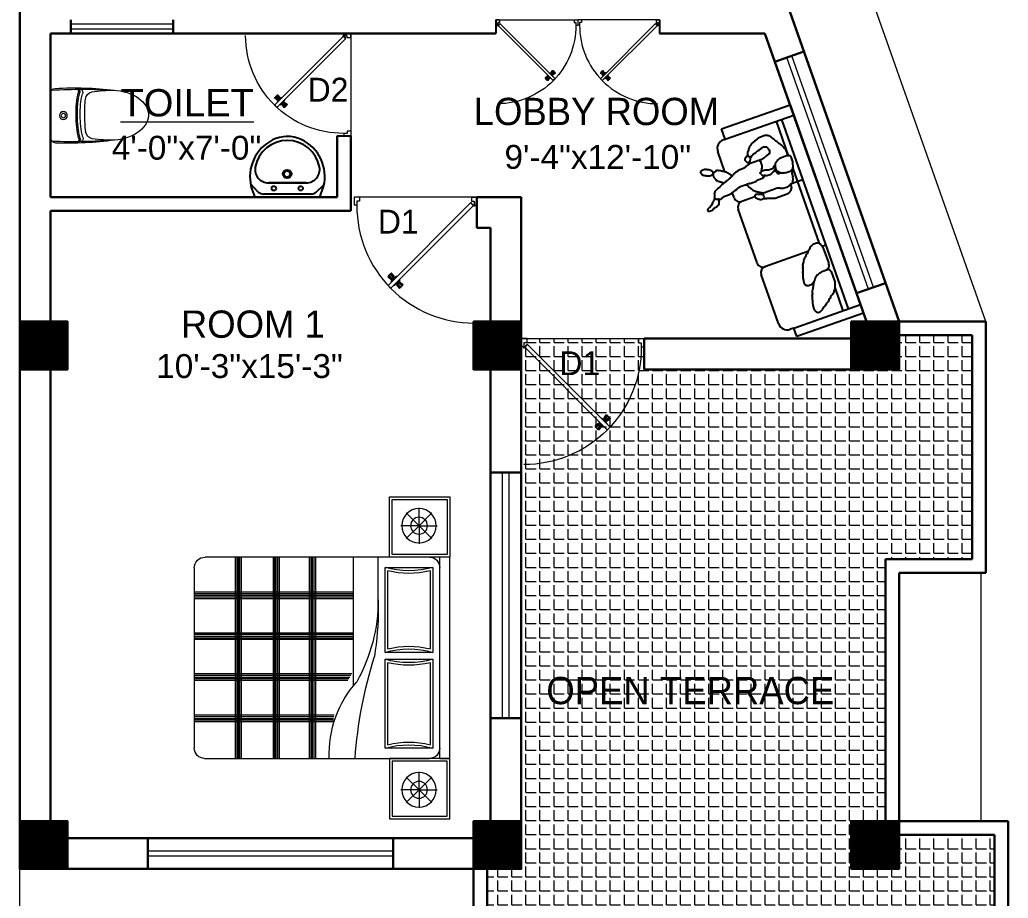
# Model space of a CAD drawing. Header units: inches. Extents: x -6683 to 26091, y -5972 to 4741.
# Drawn here: x 24502.7 to 24792.4, y -3368.2 to -3110.5 of the extents above; entities that cross this region are included whole.
import ezdxf

# ---------------------------------------------------------------- set-up
doc = ezdxf.new("R2010")
doc.units = ezdxf.units.IN
doc.header["$MEASUREMENT"] = 0
for name, color, linetype, lineweight in [('A-FURN', 9, 'Continuous', 5), ('hatch-.09', 8, 'Continuous', 9), ('Label', 7, 'Continuous', 13), ('PUERTAS', 7, 'Continuous', 9), ('Text', 7, 'Continuous', 13), ('WALL', 12, 'Continuous', 30), ('wall2', 1, 'Continuous', 15), ('windoow', 4, 'Continuous', 5)]:
    doc.layers.add(name, color=color, linetype=linetype, lineweight=lineweight)
doc.layers.add('furniture', color=253, linetype='Continuous')
doc.styles.add('dim', font='arial.ttf', dxfattribs={"height": 7})
doc.styles.get("Standard").update_dxf_attribs({"font": 'arial.ttf'})

# ---------------------------------------------------------------- blocks, each defined once
blk = doc.blocks.new('2ft6in')
at = {"layer": 'PUERTAS', "color": 2}
for p, q in [((0.84, 2.1), (21.02, 22.28)), ((21.71, 21.6), (1.47, 1.37)), ((18.33, 21.76), (18.31, 21.77)), ((21.71, 21.6), (21.02, 22.28)), ((21.18, 18.9), (21.2, 18.89)), ((0, 2), (0, 0)), ((0.6, 2), (0, 2)), ((1.33, 0), (0, 0)), ((0.6, 1.26), (0.6, 2.04)), ((0.67, 1.26), (0.6, 1.26)), ((0.67, 1.26), (0.67, 2.01)), ((0.67, 1), (0.67, 1.26)), ((1.33, 1), (0.67, 1)), ((1.31, 1.53), (0.79, 2.06)), ((1.36, 1.58), (0.81, 2.12)), ((1.36, 1.58), (1.31, 1.53)), ((1.47, 1.37), (1.31, 1.53)), ((1.33, 0), (1.33, 1)), ((28.67, 0), (28.67, 1)), ((28.67, 1), (29.33, 1)), ((28.67, 0), (30, 0)), ((29.33, 1), (29.33, 2)), ((29.33, 2), (30, 2)), ((30, 0), (30, 2))]:
    blk.add_line(p, q, dxfattribs=at)
at = {"layer": 'PUERTAS', "color": 8}
for p, q in [((18.81, 20.78), (18.04, 21.4)), ((18.86, 20.83), (18.08, 21.46)), ((18.95, 20.92), (18.2, 21.58)), ((18.44, 21.9), (18.31, 21.77)), ((19.07, 21.03), (18.34, 21.72)), ((18.44, 21.9), (18.56, 22.02)), ((18.58, 22.01), (18.56, 22.02)), ((19.3, 21.26), (18.61, 22)), ((19.42, 21.38), (18.75, 22.14)), ((19.51, 21.48), (18.88, 22.26)), ((18.91, 20.27), (19.19, 20.69)), ((19.55, 21.53), (18.93, 22.3)), ((19.13, 20.8), (19.03, 20.9)), ((19.15, 20.82), (19.05, 20.92)), ((19.09, 20.44), (19.25, 20.76)), ((19.19, 20.87), (19.1, 20.96)), ((19.25, 20.93), (19.16, 21.02)), ((19.28, 20.63), (19.32, 20.83)), ((19.4, 21.08), (19.31, 21.17)), ((19.47, 21.15), (19.38, 21.24)), ((19.43, 20.78), (19.4, 20.9)), ((19.51, 21.19), (19.42, 21.28)), ((19.55, 20.91), (19.43, 20.94)), ((19.53, 21.21), (19.44, 21.3)), ((19.7, 21.06), (19.51, 21.01)), ((19.89, 21.24), (19.58, 21.08)), ((20.07, 21.42), (19.64, 21.15)), ((20.67, 20.47), (20.51, 20.15)), ((20.85, 20.64), (20.57, 20.22)), ((19.69, 19.49), (20.12, 19.76)), ((19.87, 19.67), (20.18, 19.83)), ((20.06, 19.85), (20.25, 19.9)), ((20.21, 20), (20.33, 19.97)), ((20.21, 19.38), (20.83, 18.61)), ((20.23, 19.7), (20.32, 19.61)), ((20.25, 19.72), (20.34, 19.63)), ((20.25, 19.43), (20.88, 18.65)), ((20.29, 19.76), (20.38, 19.67)), ((20.33, 20.13), (20.36, 20.01)), ((20.34, 19.53), (21, 18.77)), ((20.36, 19.83), (20.45, 19.74)), ((20.48, 20.28), (20.44, 20.08)), ((20.46, 19.64), (21.14, 18.91)), ((20.5, 19.98), (20.6, 19.89)), ((20.57, 20.04), (20.66, 19.95)), ((20.61, 20.09), (20.7, 19.99)), ((20.63, 20.11), (20.72, 20.01)), ((20.69, 19.87), (21.42, 19.19)), ((20.81, 19.99), (21.56, 19.33)), ((20.9, 20.08), (21.68, 19.45)), ((20.95, 20.13), (21.72, 19.51)), ((21.32, 19.01), (21.2, 18.89)), ((21.32, 19.01), (21.44, 19.14)), ((21.43, 19.15), (21.44, 19.14)), ((0, 0), (30, 0))]:
    blk.add_line(p, q, dxfattribs=at)
at = {"layer": 'PUERTAS', "color": 1}
for p, q in [((18.06, 21.44), (18.48, 21.86)), ((18.74, 20.79), (18.06, 21.34)), ((18.08, 21.51), (18.45, 21.88)), ((18.11, 21.49), (18.08, 21.51)), ((18.82, 22.25), (18.45, 21.88)), ((18.9, 22.28), (18.48, 21.86)), ((18.84, 22.23), (18.82, 22.25)), ((18.83, 20.8), (19.18, 21.15)), ((18.84, 20.21), (19.1, 20.6)), ((18.92, 20.89), (18.93, 20.88)), ((19.54, 21.59), (18.99, 22.27)), ((19.02, 20.88), (19.24, 21.1)), ((19.12, 20.8), (19.03, 20.89)), ((19.1, 20.7), (19.11, 20.69)), ((19.1, 20.6), (19.1, 20.6)), ((19.11, 20.79), (19.33, 21.01)), ((19.54, 21.5), (19.18, 21.15)), ((19.45, 21.31), (19.24, 21.1)), ((19.55, 21.22), (19.33, 21.01)), ((19.45, 21.41), (19.45, 21.41)), ((19.54, 21.22), (19.45, 21.31)), ((19.64, 21.23), (19.64, 21.23)), ((19.74, 21.24), (19.73, 21.23)), ((20.12, 21.49), (19.74, 21.24)), ((20.22, 21.48), (20.22, 21.49)), ((20.66, 20.31), (20.65, 20.31)), ((20.91, 20.7), (20.66, 20.31)), ((20.91, 20.8), (20.91, 20.79)), ((18.85, 20.11), (18.84, 20.12)), ((19.53, 19.43), (19.54, 19.42)), ((19.64, 19.42), (20.02, 19.67)), ((20.02, 19.67), (20.03, 19.68)), ((20.12, 19.68), (20.12, 19.68)), ((20.21, 19.69), (20.43, 19.9)), ((20.22, 19.41), (20.57, 19.76)), ((20.22, 19.69), (20.31, 19.6)), ((20.22, 19.32), (20.76, 18.64)), ((20.31, 19.6), (20.52, 19.81)), ((20.31, 19.5), (20.31, 19.5)), ((20.65, 20.12), (20.43, 19.9)), ((20.74, 20.03), (20.52, 19.81)), ((20.93, 20.11), (20.57, 19.76)), ((20.64, 20.11), (20.73, 20.02)), ((20.65, 20.21), (20.65, 20.22)), ((20.84, 20.02), (20.83, 20.03)), ((20.86, 18.63), (21.28, 19.05)), ((20.91, 18.68), (20.94, 18.66)), ((20.94, 18.66), (21.31, 19.03)), ((21.02, 20.12), (21.7, 19.57)), ((21.7, 19.47), (21.28, 19.05)), ((21.67, 19.4), (21.31, 19.03)), ((21.65, 19.42), (21.67, 19.4))]:
    blk.add_line(p, q, dxfattribs=at)
at = {"layer": 'PUERTAS', "color": 2}
for radius in [0.129, 0.0627]:
    blk.add_circle((0.68, 2.14), radius, dxfattribs=at)
at = {"layer": 'PUERTAS', "color": 8}
blk.add_arc((0.68, 2.14), 28.65, 359.7285, 90.0333, dxfattribs=at)
at = {"layer": 'PUERTAS', "color": 1}
for centre, start, end in [((18.78, 20.84), 231.0764, 315), ((18.94, 22.23), 38.9236, 135), ((18.97, 20.93), 225, 315), ((19.16, 20.74), 135, 219.7428), ((19.06, 20.65), 315, 39.7428), ((19.4, 21.36), 315, 45), ((19.49, 21.55), 315, 38.9236), ((19.6, 21.18), 50.2572, 135), ((19.68, 21.28), 230.2572, 315), ((20.17, 21.44), 45, 135), ((20.7, 20.26), 135, 219.7428), ((20.87, 20.75), 315, 45), ((18.89, 20.16), 135, 225), ((19.59, 19.47), 225, 315), ((20.07, 19.63), 50.2572, 135), ((20.16, 19.73), 230.2572, 315), ((20.27, 19.36), 135, 218.9236), ((20.35, 19.55), 135, 225), ((20.6, 20.17), 315, 39.7428), ((20.78, 19.98), 45, 135), ((20.82, 18.68), 218.9236, 315), ((20.98, 20.07), 51.0764, 135), ((21.65, 19.52), 315, 51.0764)]:
    blk.add_arc(centre, 0.0667, start, end, dxfattribs=at)
blk = doc.blocks.new('*U40')
at = {"color": 3, "xscale": -1}
blk.add_blockref('2ft6in', (42, 0), dxfattribs=at)
blk = doc.blocks.new('3ft')
at = {"layer": 'PUERTAS', "color": 2}
for p, q in [((1.01, 2.52), (25.23, 26.74)), ((21.99, 26.11), (21.98, 26.13)), ((26.05, 25.92), (25.23, 26.74)), ((26.05, 25.92), (1.77, 1.64)), ((25.42, 22.68), (25.43, 22.67)), ((0, 2.4), (0, 0)), ((0.72, 2.4), (0, 2.4)), ((1.6, 0), (0, 0)), ((0.72, 1.52), (0.72, 2.44)), ((0.8, 1.52), (0.72, 1.52)), ((0.8, 1.52), (0.8, 2.41)), ((0.8, 1.2), (0.8, 1.52)), ((1.6, 1.2), (0.8, 1.2)), ((1.57, 1.84), (0.94, 2.47)), ((1.63, 1.89), (0.97, 2.55)), ((1.63, 1.89), (1.57, 1.84)), ((1.77, 1.64), (1.57, 1.84)), ((1.6, 0), (1.6, 1.2)), ((34.4, 0), (34.4, 1.2)), ((34.4, 1.2), (35.2, 1.2)), ((34.4, 0), (36, 0)), ((35.2, 1.2), (35.2, 2.4)), ((35.2, 2.4), (36, 2.4)), ((36, 0), (36, 2.4))]:
    blk.add_line(p, q, dxfattribs=at)
at = {"layer": 'PUERTAS', "color": 1}
for p, q in [((21.67, 25.73), (22.17, 26.23)), ((21.7, 25.82), (22.14, 26.26)), ((22.58, 26.7), (22.14, 26.26)), ((22.67, 26.73), (22.17, 26.23)), ((22.61, 26.67), (22.58, 26.7)), ((23.45, 25.91), (22.79, 26.73)), ((22.49, 24.95), (21.67, 25.61)), ((21.73, 25.79), (21.7, 25.82)), ((22.6, 24.96), (23.02, 25.38)), ((22.61, 24.25), (22.92, 24.72)), ((22.62, 24.13), (22.61, 24.14)), ((22.7, 25.07), (22.71, 25.06)), ((22.82, 25.06), (23.08, 25.32)), ((22.94, 24.95), (22.83, 25.07)), ((22.92, 24.72), (22.92, 24.72)), ((22.93, 24.94), (23.19, 25.21)), ((22.93, 24.84), (22.93, 24.83)), ((23.44, 25.81), (23.02, 25.38)), ((23.34, 25.58), (23.08, 25.32)), ((23.46, 25.47), (23.19, 25.21)), ((23.33, 25.7), (23.34, 25.69)), ((23.45, 25.46), (23.33, 25.57)), ((23.44, 23.31), (23.45, 23.3)), ((23.56, 23.3), (24.03, 23.61)), ((23.57, 25.47), (23.57, 25.47)), ((24.15, 25.79), (23.68, 25.48)), ((23.68, 25.48), (23.68, 25.48)), ((24.03, 23.61), (24.03, 23.62)), ((24.14, 23.62), (24.14, 23.62)), ((24.25, 23.62), (24.51, 23.89)), ((24.27, 25.78), (24.26, 25.79)), ((24.26, 23.29), (24.69, 23.71)), ((24.26, 23.63), (24.37, 23.52)), ((24.26, 23.18), (24.92, 22.37)), ((24.37, 23.52), (24.63, 23.77)), ((24.37, 23.4), (24.37, 23.4)), ((24.78, 24.15), (24.51, 23.89)), ((24.89, 24.03), (24.63, 23.77)), ((25.11, 24.14), (24.69, 23.71)), ((24.77, 24.14), (24.88, 24.03)), ((24.79, 24.38), (24.78, 24.37)), ((24.78, 24.26), (24.78, 24.26)), ((25.1, 24.84), (24.79, 24.38)), ((25, 24.03), (25, 24.03)), ((25.09, 24.96), (25.1, 24.95)), ((25.22, 24.14), (26.03, 23.48)), ((26.04, 23.37), (25.54, 22.86)), ((26.01, 23.27), (25.57, 22.83)), ((25.98, 23.3), (26.01, 23.27)), ((25.04, 22.36), (25.54, 22.86)), ((25.1, 22.42), (25.13, 22.39)), ((25.13, 22.39), (25.57, 22.83))]:
    blk.add_line(p, q, dxfattribs=at)
at = {"layer": 'PUERTAS', "color": 8}
for p, q in [((22.13, 26.28), (21.98, 26.13)), ((22.13, 26.28), (22.27, 26.42)), ((22.29, 26.41), (22.27, 26.42)), ((23.16, 25.52), (22.34, 26.39)), ((23.3, 25.66), (22.5, 26.56)), ((23.41, 25.77), (22.65, 26.71)), ((23.46, 25.83), (22.72, 26.75)), ((22.57, 24.94), (21.65, 25.68)), ((22.63, 24.99), (21.69, 25.75)), ((22.74, 25.1), (21.84, 25.9)), ((22.88, 25.24), (22.01, 26.06)), ((22.69, 24.32), (23.02, 24.83)), ((22.95, 24.96), (22.84, 25.07)), ((22.98, 24.99), (22.86, 25.1)), ((23.03, 25.04), (22.91, 25.15)), ((22.91, 24.53), (23.1, 24.91)), ((23.11, 25.12), (22.99, 25.23)), ((23.13, 24.76), (23.18, 24.99)), ((23.28, 25.3), (23.17, 25.41)), ((23.36, 25.37), (23.25, 25.49)), ((23.31, 24.94), (23.28, 25.08)), ((23.41, 25.43), (23.3, 25.54)), ((23.46, 25.09), (23.32, 25.13)), ((23.44, 25.45), (23.33, 25.56)), ((23.64, 25.27), (23.41, 25.22)), ((23.87, 25.49), (23.49, 25.3)), ((24.08, 25.71), (23.57, 25.38)), ((23.63, 23.38), (24.14, 23.72)), ((23.84, 23.6), (24.22, 23.79)), ((24.07, 23.82), (24.3, 23.88)), ((24.25, 24), (24.39, 23.97)), ((24.25, 23.26), (24.99, 22.34)), ((24.27, 23.64), (24.38, 23.53)), ((24.3, 23.67), (24.41, 23.56)), ((24.3, 23.32), (25.06, 22.38)), ((24.35, 23.72), (24.46, 23.61)), ((24.4, 24.15), (24.43, 24.01)), ((24.41, 23.43), (25.2, 22.53)), ((24.43, 23.8), (24.54, 23.69)), ((24.58, 24.33), (24.52, 24.1)), ((24.55, 23.57), (25.37, 22.7)), ((24.6, 23.97), (24.72, 23.86)), ((24.8, 24.56), (24.61, 24.18)), ((25.02, 24.77), (24.68, 24.26)), ((24.68, 24.05), (24.79, 23.94)), ((24.73, 24.1), (24.85, 23.99)), ((24.76, 24.13), (24.87, 24.02)), ((24.83, 23.85), (25.7, 23.03)), ((24.97, 23.99), (25.87, 23.2)), ((25.08, 24.1), (26.02, 23.34)), ((25.14, 24.15), (26.06, 23.41)), ((25.58, 22.82), (25.43, 22.67)), ((25.58, 22.82), (25.73, 22.97)), ((25.72, 22.98), (25.73, 22.97)), ((0, 0), (36, 0))]:
    blk.add_line(p, q, dxfattribs=at)
at = {"layer": 'PUERTAS', "color": 2}
for radius in [0.155, 0.0752]:
    blk.add_circle((0.82, 2.56), radius, dxfattribs=at)
at = {"layer": 'PUERTAS', "color": 8}
blk.add_arc((0.82, 2.56), 34.38, 359.7285, 90.0333, dxfattribs=at)
at = {"layer": 'PUERTAS', "color": 1}
for centre, start, end in [((22.73, 26.68), 38.9236, 135), ((22.54, 25.01), 231.0764, 315), ((22.67, 24.2), 135, 225), ((22.77, 25.12), 225, 315), ((22.99, 24.89), 135, 219.7428), ((22.87, 24.78), 315, 39.7428), ((23.28, 25.63), 315, 45), ((23.39, 25.86), 315, 38.9236), ((23.51, 23.36), 225, 315), ((23.51, 25.41), 50.2572, 135), ((23.62, 25.53), 230.2572, 315), ((24.09, 23.56), 50.2572, 135), ((24.2, 23.68), 230.2572, 315), ((24.2, 25.73), 45, 135), ((24.32, 23.23), 135, 218.9236), ((24.42, 23.46), 135, 225), ((24.84, 24.31), 135, 219.7428), ((24.72, 24.21), 315, 39.7428), ((24.94, 23.98), 45, 135), ((25.04, 24.89), 315, 45), ((25.17, 24.08), 51.0764, 135), ((25.98, 23.42), 315, 51.0764), ((24.98, 22.42), 218.9236, 315)]:
    blk.add_arc(centre, 0.08, start, end, dxfattribs=at)
blk = doc.blocks.new('*U224')
at = {"color": 3, "xscale": -1}
blk.add_blockref('3ft', (42, 0), dxfattribs=at)
blk = doc.blocks.new('A$C3AED30AC')
at = {"layer": 'A-FURN', "color": 147, "linetype": 'ByBlock'}
for p, q in [((0, 1532.2), (0, 1982.2)), ((0, 1982.2), (450, 1982.2)), ((450, 1982.2), (1949.6, 1982.2)), ((450, 1982.2), (450, 1532.2)), ((450, 1906), (450, 1982.2)), ((1949.6, 1982.2), (1949.6, 1532.2)), ((2399.6, 1982.2), (1949.6, 1982.2)), ((2399.6, 1532.2), (2399.6, 1982.2)), ((450, 1906), (1949.6, 1906)), ((450, 155.2), (450, 1829.8)), ((1949.6, 1829.8), (1949.6, 159)), ((450, 1532.2), (0, 1532.2)), ((1949.6, 1532.2), (2399.6, 1532.2)), ((1869.6, 79), (526.2, 79))]:
    blk.add_line(p, q, dxfattribs=at)
at = {"layer": 'A-FURN', "color": 8}
for p, q in [((20, 1552.2), (20, 1962.2)), ((20, 1962.2), (430, 1962.2)), ((430, 1962.2), (430, 1552.2)), ((1969.6, 1962.2), (1969.6, 1552.2)), ((2379.6, 1962.2), (1969.6, 1962.2)), ((2379.6, 1552.2), (2379.6, 1962.2)), ((430, 1552.2), (20, 1552.2)), ((1969.6, 1552.2), (2379.6, 1552.2))]:
    blk.add_line(p, q, dxfattribs=at)
at = {"layer": 'A-FURN', "color": 5, "linetype": 'ByBlock'}
for p, q in [((216, 1752.2), (121, 1847.2)), ((216, 1752.2), (216, 1886.6)), ((216, 1752.2), (311.1, 1847.2)), ((526.2, 1855.2), (526.2, 1499.6)), ((1189.3, 1855.2), (526.2, 1855.2)), ((1189.3, 1499.6), (1189.3, 1855.2)), ((1873.4, 1855.2), (1240.1, 1855.2)), ((1240.1, 1855.2), (1240.1, 1499.6)), ((1873.4, 1499.6), (1873.4, 1855.2)), ((2183.6, 1752.2), (2088.5, 1847.2)), ((2183.6, 1752.2), (2183.6, 1886.6)), ((2183.6, 1752.2), (2278.6, 1847.2)), ((216, 1752.2), (81.7, 1752.2)), ((216, 1752.2), (121, 1657.2)), ((216, 1752.2), (216, 1752.2)), ((216, 1752.2), (216, 1752.2)), ((216, 1752.2), (216, 1752.2)), ((216, 1752.2), (350.4, 1752.2)), ((216, 1752.2), (216, 1617.8)), ((216, 1752.2), (311.1, 1657.2)), ((2183.6, 1752.2), (2049.2, 1752.2)), ((2183.6, 1752.2), (2088.5, 1657.2)), ((2183.6, 1752.2), (2317.9, 1752.2)), ((2183.6, 1752.2), (2183.6, 1752.2)), ((2183.6, 1752.2), (2183.6, 1752.2)), ((2183.6, 1752.2), (2183.6, 1752.2)), ((2183.6, 1752.2), (2278.6, 1657.2)), ((2183.6, 1752.2), (2183.6, 1617.8)), ((526.2, 1499.6), (1189.3, 1499.6)), ((1240.1, 1499.6), (1873.4, 1499.6)), ((1573.7, 1448.8), (1949.6, 1448.8)), ((996, 1263.6), (1949.6, 1263.6))]:
    blk.add_line(p, q, dxfattribs=at)
at = {"layer": 'A-FURN', "color": 9}
for p, q in [((1163.2, 1835.2), (552.3, 1835.2)), ((1847.3, 1835.2), (1266.2, 1835.2)), ((552.3, 1519.6), (1163.2, 1519.6)), ((1266.2, 1519.6), (1847.3, 1519.6))]:
    blk.add_line(p, q, dxfattribs=at)
at = {"layer": 'A-FURN', "color": 8, "linetype": 'Continuous'}
for p, q in [((1079, 1252.8), (1079, 79)), ((1335, 1263.6), (1335, 79)), ((1347, 1263.6), (1347, 79)), ((1359, 1263.6), (1359, 79)), ((1372.1, 1263.6), (1372.1, 79)), ((1384.1, 1263.6), (1384.1, 79)), ((1639.9, 1263.6), (1639.9, 79)), ((1651.9, 1263.6), (1651.9, 79)), ((1663.9, 1263.6), (1663.9, 79)), ((1676.9, 1263.6), (1676.9, 79)), ((1688.9, 1263.6), (1688.9, 79)), ((1029.9, 1223.1), (1029.9, 79)), ((1041.9, 1230), (1041.9, 79)), ((1053.9, 1237.2), (1053.9, 79)), ((1067, 1245.2), (1067, 79)), ((722, 1114.6), (722, 79)), ((734, 1114.6), (734, 79)), ((746, 1114.6), (746, 79)), ((759.1, 1117.1), (759.1, 79)), ((771.1, 1120.2), (771.1, 79)), ((450, 983.2), (1949.6, 983.2)), ((450, 971.2), (1949.6, 971.2)), ((450, 959.2), (1949.6, 959.2)), ((450, 949.8), (1949.6, 949.8)), ((450, 937.8), (1949.6, 937.8)), ((450, 713), (1949.6, 713)), ((450, 701), (1949.6, 701)), ((450, 689), (1949.6, 689)), ((450, 679.6), (1949.6, 679.6)), ((450, 667.6), (1949.6, 667.6)), ((450, 431.1), (1949.6, 431.1)), ((450, 419.1), (1949.6, 419.1)), ((450, 407.1), (1949.6, 407.1)), ((450, 397.7), (1949.6, 397.7)), ((450, 385.7), (1949.6, 385.7))]:
    blk.add_line(p, q, dxfattribs=at)
at = {"layer": 'A-FURN', "color": 5, "linetype": 'ByBlock'}
for centre, radius in [((216, 1752.2), 128.5), ((2183.6, 1752.2), 128.5), ((216, 1752.2), 62.8), ((2183.6, 1752.2), 62.8)]:
    blk.add_circle(centre, radius, dxfattribs=at)
at = {"layer": 'A-FURN', "color": 147, "linetype": 'ByBlock'}
for centre, radius, start, end in [((526.2, 1829.8), 76.2, 90, 180), ((1873.4, 1829.8), 76.2, 0, 90), ((526.2, 155.2), 76.2, 180, 270), ((1869.6, 159), 80, 270, 0)]:
    blk.add_arc(centre, radius, start, end, dxfattribs=at)
at = {"layer": 'A-FURN', "color": 5, "linetype": 'ByBlock'}
for centre, radius, start, end in [((-83.4, 1677.4), 635, 343.7398, 16.2602), ((1798.9, 1677.4), 635, 163.73979, 196.26021), ((630.5, 1677.4), 635, 343.7398, 16.2602), ((2483, 1677.4), 635, 163.73979, 196.26021), ((193.9, 4688.5), 3422.4, 274.28895, 287.24996), ((1638.5, 177.4), 1271.4, 90.35642, 119.03891), ((1572.9, -870.3), 2319.1, 89.98014, 99.03119), ((485.1, 1886.5), 802.9, 267.49694, 311.91323)]:
    blk.add_arc(centre, radius, start, end, dxfattribs=at)
at = {"layer": 'A-FURN', "color": 9}
for centre, start, end in [((-83.4, 1677.4), 346.05939, 13.94061), ((1798.9, 1677.4), 166.05939, 193.94061), ((630.5, 1677.4), 346.05939, 13.94061), ((2483, 1677.4), 166.05939, 193.94061)]:
    blk.add_arc(centre, 655, start, end, dxfattribs=at)
blk = doc.blocks.new('A$C2BC6131C')
at = {"layer": 'A-FURN', "color": 8}
for p in [(0, 163.5), (0, -163.5)]:
    blk.add_line(p, (0, 0), dxfattribs=at)
for radius in [29.6, 16.1]:
    blk.add_circle((95.9, 0), radius, dxfattribs=at)
for centre, radius, start, end in [((40, 163.5), 40, 92.59988, 180), ((197, -4116.4), 4311.6, 86.30057, 92.47118), ((155.1, -2371.3), 2577.4, 82.86641, 92.59988), ((793.4, 23.7), 602, 165.61847, 182.25332), ((201.9, 176.4), 18.8, 342.35932, 95.93155), ((192.7, 178.4), 18.2, 343.38126, 66.47238), ((793.4, 23.7), 592, 165.61847, 182.25332), ((773.9, 23.7), 552, 165.61847, 182.45753), ((217.8, 172), 24.1, 332.20328, 71.94045), ((320.7, 115.7), 60, 100.47011, 174.60795), ((468.5, -913.5), 1099.7, 89.65189, 98.29697), ((1633.1, -8.2), 1378.2, 174.60795, 179.65911), ((1633.1, 8.2), 1378.2, 180.34089, 185.39205), ((793.4, -23.7), 602, 177.74668, 194.38153), ((793.4, -23.7), 592, 177.74668, 194.38153), ((773.9, -23.7), 552, 177.54247, 194.38153), ((320.7, -115.7), 60, 185.39205, 259.52989), ((40, -163.5), 40, 180, 267.40012), ((197, 4116.4), 4311.6, 267.52882, 273.69943), ((155.1, 2371.3), 2577.4, 267.40012, 277.13359), ((201.9, -176.4), 18.8, 264.06845, 17.64068), ((192.7, -178.4), 18.2, 293.52762, 16.61874), ((217.8, -172), 24.1, 288.05955, 27.79672), ((468.5, 913.5), 1099.7, 261.70303, 270.34811)]:
    blk.add_arc(centre, radius, start, end, dxfattribs=at)
blk.add_ellipse((440.7, 0), major_axis=(-289.3, 0), ratio=0.648116, start_param=1.570796, end_param=4.592942, dxfattribs=at)
blk = doc.blocks.new('A$C2C8E2855')
at = {"color": 3}
for p, q in [((49.5, -117.7), (20, -196.2)), ((530.2, -117.7), (49.5, -117.7)), ((52.4, -117.7), (529.2, -117.7)), ((110.9, -140.2), (470.9, -140.2)), ((530.2, -117.7), (559.7, -196.2)), ((76.7, -153.7), (18.7, -208.2)), ((506.5, -155.1), (563.4, -212.8)), ((149.1, -222.9), (431, -222.9)), ((431, -222.9), (149.1, -222.9))]:
    blk.add_line(p, q, dxfattribs=at)
for centre, radius in [((190.8, -182.7), 16.3), ((390.8, -182.7), 16.3), ((292.2, -290.1), 31.6), ((292.2, -290.1), 23)]:
    blk.add_circle(centre, radius, dxfattribs=at)
for centre, radius, start, end in [((110.9, -190.2), 50, 90, 133.18096), ((470.9, -190.2), 50, 44.56072, 90), ((318.3, -269.6), 307.1, 166.17513, 244.72963), ((261.4, -269.6), 307.1, 297.06391, 13.82487), ((149.1, -322.9), 100, 90, 190.56023), ((431, -322.9), 100, 349.43977, 90), ((290.1, -296.6), 243.4, 190.56023, 349.43977), ((289.7, -319.1), 250.2, 245.80711, 296.46282), ((318.3, -269.6), 307.1, 266.58899, 266.59358)]:
    blk.add_arc(centre, radius, start, end, dxfattribs=at)
at = {"color": 3, "width": 0.8, "flags": 9}
for tag in ['XSIZE', 'YSIZE']:
    blk.add_attdef(tag, (289.9, -117.7), '', height=0.5, dxfattribs=at)
blk = doc.blocks.new('*U26')
at = {"layer": 'furniture'}
for p, q in [((33.88, 8.71), (105.88, 8.71)), ((33.88, -14.98), (33.88, 8.71)), ((37.47, -14.98), (37.47, 8.71)), ((102.92, -14.33), (102.92, 8.71)), ((105.88, 8.71), (105.88, -14.33)), ((37.47, 4.47), (102.92, 4.47)), ((58.38, 4.47), (58.38, 0.21)), ((80.97, 4.47), (80.97, 3.23)), ((37.47, 2.64), (49.4, 2.64)), ((53.77, 2.64), (79.7, 2.64)), ((88.32, 2.64), (88.61, 2.64)), ((94.94, 2.64), (102.92, 2.64)), ((80.97, -1.69), (80.97, -16.56)), ((58.38, -12.07), (58.38, -16.56)), ((37.47, -14.98), (33.88, -14.98)), ((37.47, -15.56), (37.47, -14.98)), ((105.88, -14.33), (102.92, -14.33)), ((102.92, -14.33), (102.92, -15.56)), ((47.52, -18.56), (40.47, -18.56)), ((56.38, -18.56), (54.61, -18.56)), ((78.97, -18.56), (60.38, -18.56)), ((99.92, -18.56), (82.97, -18.56))]:
    blk.add_line(p, q, dxfattribs=at)
for points in [[(49.41, 2.68), (49.35, 2.5), (49.3, 2.28), (49.24, 2.05), (49.24, 0), (49.35, -0.23), (49.41, -0.46), (49.52, -0.8), (49.58, -1.03), (49.69, -1.25), (49.75, -1.48), (49.87, -1.54), (49.98, -1.77), (50.09, -1.82), (50.09, -1.94), (50.21, -2.05), (50.32, -2.17), (50.43, -2.22), (50.55, -2.28), (50.66, -2.34), (50.78, -2.39), (50.89, -2.39), (51, -2.45), (51.12, -2.51), (51.23, -2.51), (51.34, -2.56), (51.46, -2.56), (51.63, -2.62), (51.74, -2.68), (52.31, -2.68), (52.43, -2.62), (52.65, -2.51), (52.77, -2.39), (52.99, -2.22), (53.11, -2.22), (53.22, -2.17), (53.34, -2.05), (53.45, -1.99), (53.56, -1.88), (53.62, -1.77), (53.73, -1.54), (53.91, -1.25), (53.96, -1.08), (54.08, -0.86), (54.13, -0.63), (54.13, -0.4), (54.3, -0.17), (54.3, 1.59), (54.25, 1.82), (54.25, 2.05), (54.13, 2.11), (54.08, 2.22), (53.96, 2.45), (53.91, 2.56), (53.79, 2.62), (53.68, 2.73), (53.45, 2.9), (53.22, 3.02), (52.99, 3.07), (52.6, 3.07), (52.37, 3.13), (52.2, 3.19), (51.97, 3.3), (51.8, 3.36), (50.04, 3.36), (49.81, 3.24), (49.69, 3.19), (49.58, 3.19), (49.47, 3.13), (49.41, 2.68)], [(88.54, 2.26), (88.41, 2.4), (88.34, 2.6), (88.28, 2.73), (88.08, 3), (87.94, 3.13), (87.81, 3.13), (87.61, 3.27), (87.41, 3.33), (87.14, 3.33), (86.87, 3.4), (86.61, 3.47), (81.66, 3.47), (81.4, 3.4), (81.13, 3.27), (80.86, 3.2), (80.6, 3.13), (80.39, 3.07), (80.13, 3), (79.86, 2.73), (79.73, 2.67), (79.59, 2.53), (79.46, 2.33), (79.39, 2.06), (79.33, 1.8), (79.33, 0.59), (79.39, 0.39), (79.46, 0.13), (79.66, -0.21), (79.79, -0.41), (79.99, -0.68), (80.26, -0.88), (80.53, -1.01), (80.66, -1.28), (80.86, -1.55), (81.06, -1.81), (81.33, -1.95), (81.53, -2.21), (81.66, -2.55), (81.86, -2.75), (82.2, -2.88), (82.33, -3.22), (82.53, -3.42), (82.8, -3.69), (83.07, -3.89), (83.4, -4.09), (83.67, -4.22), (83.93, -4.35), (84.14, -4.62), (84.34, -4.62), (84.6, -4.82), (84.87, -4.89), (85.14, -4.96), (85.4, -5.09), (85.67, -5.16), (85.94, -5.22), (86.21, -5.29), (86.47, -5.42), (86.74, -5.56), (87.01, -5.62), (87.27, -5.69), (87.54, -5.82), (87.81, -5.89), (88.08, -5.96), (88.34, -6.03), (88.54, -6.09), (88.81, -6.09), (89.08, -6.16), (89.34, -6.23), (89.55, -6.23), (89.81, -6.29), (90.35, -6.29), (90.61, -6.23), (90.81, -6.09), (91.01, -6.03), (91.15, -5.89), (91.28, -5.76), (91.35, -5.42), (91.48, -5.22), (91.48, -4.29), (91.42, -4.15), (91.42, -3.95), (91.35, -3.69), (91.21, -3.62), (91.15, -3.49), (91.08, -3.35), (90.95, -3.15), (90.88, -3.02), (90.75, -2.75)], [(92.68, 3.2), (92.88, 3.27), (93.15, 3.27), (93.42, 3.2), (93.69, 3.13), (93.95, 3), (94.22, 2.87), (94.49, 2.8), (94.75, 2.73), (95.02, 2.6), (95.22, 2.53), (95.49, 2.4), (95.69, 2.13), (95.96, 1.93), (96.22, 1.86), (96.42, 1.66), (96.56, 1.4), (96.83, 1.19), (97.09, 0.66), (97.29, 0.39), (97.56, 0.19), (97.83, -0.34), (98.09, -0.54), (98.36, -0.74), (98.63, -0.94), (98.9, -1.48), (99.1, -1.75), (99.3, -2.01), (99.5, -2.28), (99.7, -2.62), (99.83, -2.82), (100.03, -3.15), (100.23, -3.42), (100.36, -3.62), (100.5, -3.82), (100.57, -4.09), (100.7, -4.22), (100.77, -4.42), (100.9, -4.62), (100.9, -5.16), (100.63, -5.49), (100.5, -5.62), (100.23, -5.76), (100.03, -5.82), (99.76, -5.89), (99.56, -5.96), (98.09, -5.96), (97.83, -5.89), (97.56, -5.82), (97.36, -5.76), (97.03, -5.62), (96.83, -5.56), (96.56, -5.49), (96.29, -5.49), (96.02, -5.42), (95.76, -5.29), (95.49, -5.22), (95.22, -5.16), (95.02, -5.16), (94.75, -5.02), (94.49, -4.82), (94.29, -4.82), (93.95, -4.69), (93.75, -4.62), (93.49, -4.55), (93.15, -4.29), (92.88, -4.15), (92.62, -3.95), (92.35, -3.75), (92.02, -3.62), (91.82, -3.55), (91.48, -3.35), (91.21, -3.28), (91.01, -3.08), (90.75, -2.95), (90.48, -2.68), (90.15, -2.48), (89.88, -2.35), (89.68, -2.08), (89.48, -1.88), (89.34, -1.61), (89.14, -1.35), (89.08, -1.08), (89.01, -0.88), (88.94, -0.61), (88.81, -0.34), (88.74, -0.08), (88.68, 0.13), (88.61, 0.39), (88.61, 2.67), (88.68, 2.8), (88.94, 2.87), (89.21, 3.07), (89.41, 3.2), (89.61, 3.33), (92.82, 3.33), (93.02, 3.27)], [(49.35, 2.64), (49.2, 2.64), (49, 2.59), (47.46, 2.59), (47.26, 2.49), (47.11, 2.49), (46.96, 2.39), (46.77, 2.34), (46.57, 2.24), (46.42, 2.19), (46.22, 2.14), (46.07, 2.04), (45.92, 1.95), (45.72, 1.85), (45.52, 1.75), (45.37, 1.7), (45.18, 1.5), (44.98, 1.4), (44.78, 1.25), (44.58, 1.1), (44.33, 0.95), (44.13, 0.85), (43.94, 0.7), (43.79, 0.6), (43.54, 0.45), (43.39, 0.36), (43.14, 0.21), (42.94, 0.11), (42.74, -0.04), (42.59, -0.19), (42.4, -0.29), (42.2, -0.39), (42, -0.54), (41.8, -0.64), (41.65, -0.79), (41.4, -0.94), (41.2, -1.14), (41.1, -1.33), (40.96, -1.58), (40.86, -1.78), (40.81, -1.98), (40.71, -2.18), (40.66, -2.38), (40.66, -4.42), (40.76, -4.61), (40.81, -4.81), (40.86, -5.01), (40.96, -5.21), (41.01, -5.36), (41.1, -5.56), (41.15, -5.76), (41.25, -5.96), (41.3, -6.16), (41.4, -6.35), (41.5, -6.55), (41.55, -6.75), (41.6, -6.9), (41.65, -7.1), (41.85, -7.5), (42, -7.7), (42.1, -7.85), (42.2, -8.04), (42.35, -8.24), (42.59, -8.44), (42.79, -8.54), (42.89, -8.74), (43.04, -8.84), (43.24, -8.94), (43.54, -9.04), (43.54, -9.19), (43.69, -9.34), (43.84, -9.49), (44.03, -9.54), (44.23, -9.63), (44.38, -9.68), (44.58, -9.73), (44.83, -9.78), (45.13, -9.78), (45.33, -9.54), (45.42, -9.39), (45.47, -9.19), (45.52, -8.99), (45.57, -8.84), (45.52, -8.64), (45.42, -8.44), (45.23, -8.19), (45.18, -7.99), (45.08, -7.8), (45.03, -7.6), (44.98, -7.4), (44.88, -7.2), (44.83, -7), (44.78, -6.85), (44.73, -6.65), (44.63, -6.45), (44.53, -6.25), (44.48, -6.06), (44.48, -5.71), (44.33, -5.51), (44.33, -5.31), (44.28, -5.16), (44.23, -4.96), (44.08, -4.86), (44.03, -4.66), (43.98, -4.52), (43.98, -4.02), (44.03, -3.82), (44.08, -3.62), (44.13, -3.42), (44.28, -3.12), (44.48, -3.02), (44.68, -2.88), (44.93, -2.78), (45.08, -2.73), (45.28, -2.73), (45.47, -2.63), (45.87, -2.63), (46.02, -2.68), (46.22, -2.73), (46.42, -2.83), (46.57, -2.88), (46.72, -3.07), (46.81, -3.27), (46.91, -3.47), (46.96, -3.67), (47.01, -3.87), (47.06, -4.07), (47.16, -4.27), (47.21, -4.47), (47.26, -4.61), (47.36, -4.81), (47.41, -5.01), (47.46, -5.16), (47.51, -5.36), (47.61, -5.61), (47.66, -5.86), (47.66, -9.93), (47.71, -10.13), (47.76, -10.33), (47.81, -10.53), (47.91, -10.73), (47.96, -10.93), (48.01, -11.13), (48.11, -11.32), (48.16, -11.52), (48.21, -11.67), (48.3, -11.92), (48.35, -12.07), (48.4, -12.27), (48.45, -12.47), (48.45, -12.62), (48.5, -12.82), (48.5, -14.31), (48.6, -14.55), (48.6, -14.75), (48.75, -14.95), (48.8, -15.15), (48.8, -15.35), (48.85, -15.5), (48.9, -15.65), (48.95, -15.8), (49.05, -15.95), (49.15, -16.14), (49.3, -16.39), (49.45, -16.59), (49.5, -16.79), (49.65, -16.99), (49.74, -17.19), (49.84, -17.39), (49.89, -17.59), (50.04, -17.79), (50.09, -17.93), (50.19, -18.18), (50.29, -18.38), (50.34, -18.53), (50.39, -18.73), (50.49, -18.93), (50.54, -19.13), (50.59, -19.33), (50.69, -19.52), (50.74, -19.72), (50.79, -19.92), (50.84, -20.12), (50.94, -20.32), (50.99, -20.52), (51.04, -20.72), (51.23, -21.11), (51.33, -21.31), (51.43, -21.46), (51.63, -21.86), (51.73, -22.06), (51.78, -22.26), (51.83, -22.46), (51.93, -22.66), (51.98, -22.85), (52.03, -23), (52.13, -23.2), (52.28, -23.5), (52.43, -23.75), (52.62, -23.9), (52.82, -24.05), (53.07, -24.2), (53.22, -24.2), (53.42, -24.3), (53.82, -24.4), (54.01, -24.44), (54.16, -24.49), (54.41, -24.59), (54.66, -24.79), (54.86, -24.89), (55.01, -24.99), (55.16, -25.19), (55.26, -25.39), (55.45, -25.49), (55.55, -25.69), (55.95, -25.89), (56.05, -26.08), (56.25, -26.28), (56.4, -26.48), (56.45, -26.68), (56.6, -26.88), (56.75, -27.08), (56.8, -27.28), (56.89, -27.48), (56.99, -27.63), (57.09, -27.87), (57.34, -28.02), (57.49, -28.07), (57.64, -28.07), (57.79, -27.92), (57.84, -27.72), (57.89, -27.53), (57.89, -26.78), (57.84, -26.58), (57.79, -26.43), (57.74, -26.23), (57.59, -26.04), (57.54, -25.89), (57.49, -25.69), (57.39, -25.49), (57.39, -25.29), (57.34, -25.14), (57.29, -24.94), (57.24, -24.74), (57.19, -24.59), (57.14, -24.4), (57.04, -24.25), (56.94, -24.05), (56.8, -23.85), (56.65, -23.75), (56.4, -23.65), (56.25, -23.6), (56, -23.55), (55.7, -23.35), (55.5, -23.5), (55.36, -23.65), (55.16, -23.95), (55.06, -24.2), (54.86, -24.44), (54.66, -24.59), (54.71, -24.4), (54.86, -24.2), (54.96, -23.95), (55.06, -23.75), (55.06, -23.6), (55.21, -23.3), (55.26, -23.1), (55.36, -22.95), (55.36, -22.56), (55.31, -22.41), (55.26, -22.26), (55.16, -22.06), (55.11, -21.86), (55.01, -21.71), (54.96, -21.56), (54.96, -21.41), (54.91, -21.26), (54.91, -19.62), (54.86, -19.43), (54.81, -19.23), (54.76, -19.03), (54.71, -18.83), (54.61, -18.63), (54.61, -18.48), (54.51, -18.23), (54.46, -18.03), (54.41, -17.83), (54.36, -17.69), (54.26, -17.54), (54.26, -17.19), (54.16, -16.99), (54.16, -16.84), (54.01, -16.64), (53.92, -16.39), (53.87, -16.24), (53.82, -16.05), (53.77, -15.85), (53.72, -15.65), (53.67, -15.45), (53.67, -13.76), (53.72, -13.51), (53.96, -13.26), (54.21, -13.06), (54.41, -12.96), (54.61, -12.91), (54.81, -12.77), (54.96, -12.62), (55.16, -12.52), (55.31, -12.47), (55.45, -12.37), (55.7, -12.22), (55.9, -12.07), (56.1, -11.92), (56.35, -11.72), (56.55, -11.47), (56.65, -11.32), (56.84, -11.13), (56.94, -10.88), (57.09, -10.73), (57.19, -10.48), (57.39, -10.28), (57.54, -10.08), (57.64, -9.88), (57.74, -9.73), (57.84, -9.54), (57.94, -9.39), (58.04, -9.19), (58.04, -8.79), (58.09, -8.64), (58.09, -4.81), (58.04, -4.57), (58.04, -4.17), (58.09, -4.02), (58.14, -3.87), (58.23, -3.62), (58.38, -3.42), (58.48, -3.22), (58.58, -3.02), (58.68, -2.88), (58.78, -2.63), (58.83, -2.43), (58.83, -0.94), (58.78, -0.74), (58.73, -0.59), (58.68, -0.39), (58.63, -0.24), (58.48, 0.01), (58.48, 0.16), (59.13, 0.16), (59.28, 0.11), (59.63, 0.11), (59.82, 0.01), (60.07, -0.24), (60.32, -0.34), (60.47, -0.59), (60.62, -0.74), (60.67, -0.89), (60.82, -1.19), (60.92, -1.33), (61.02, -1.53), (61.07, -1.68), (61.11, -1.88), (61.11, -6.06), (61.07, -6.21), (60.97, -6.45), (60.92, -6.6), (60.87, -6.8), (60.77, -7), (60.72, -7.2), (60.62, -7.4), (60.57, -7.6), (60.52, -7.8), (60.42, -7.99), (60.37, -8.19), (60.32, -8.39), (60.27, -8.54), (60.22, -8.74), (60.12, -8.94), (60.12, -9.14), (59.97, -9.19), (59.77, -9.24), (59.63, -9.19), (59.48, -9.19), (59.18, -9.24), (58.73, -9.24), (58.53, -9.34), (58.48, -9.54), (58.43, -9.73), (58.33, -9.93), (58.28, -10.13), (58.23, -10.33), (58.19, -10.53), (58.09, -10.68), (57.99, -10.88), (57.89, -11.03), (57.84, -11.27), (57.79, -11.47), (57.74, -11.67), (57.84, -11.82), (58.14, -11.97), (58.28, -12.07), (58.43, -12.07), (58.68, -11.97), (58.83, -11.82), (59.08, -11.62), (59.23, -11.47), (59.38, -11.27), (59.53, -11.03), (59.63, -10.88), (59.77, -10.68), (59.82, -10.53), (59.87, -10.38), (59.87, -9.44), (60.07, -9.14), (60.12, -9.09)], [(58.52, 0.17), (58.4, 0.17), (58.27, 0.42), (58.21, 0.61), (58.15, 0.86), (58.08, 0.99), (58.02, 1.17), (57.77, 1.3), (57.58, 1.3), (57.46, 1.36), (57.15, 1.55), (57.02, 1.61), (56.83, 1.67), (56.71, 1.67), (56.52, 1.74), (56.34, 1.86), (55.59, 1.86), (55.27, 1.92), (55.02, 2.05), (54.9, 2.11), (54.65, 2.11), (54.52, 2.17), (54.09, 2.17)], [(53.93, -1.17), (53.96, -1.58), (53.96, -2.27), (53.9, -2.39), (53.65, -2.58), (53.52, -2.58), (53.4, -2.64), (53.15, -2.77), (52.9, -2.89), (52.77, -2.89), (52.65, -3.02), (52.27, -3.02), (52.27, -3.14), (52.52, -3.33), (52.65, -3.58), (52.77, -3.77), (52.84, -4.02), (52.96, -4.27), (53.09, -4.52), (53.15, -4.64), (53.21, -4.77), (53.27, -4.95), (53.27, -5.83), (53.21, -6.14), (53.15, -6.33), (52.96, -6.58), (52.9, -6.77), (52.9, -7.08), (52.84, -7.27), (52.59, -7.46), (52.34, -7.58), (52.15, -7.64), (51.96, -7.77), (51.84, -7.83), (51.59, -7.89), (51.46, -7.64), (51.4, -7.46), (51.27, -7.21), (51.21, -7.02), (51.15, -6.77), (51.15, -6.33), (51.21, -6.02), (51.34, -5.77), (51.4, -5.52), (51.52, -5.14), (51.59, -4.95), (51.59, -3.89), (51.65, -3.58), (51.59, -3.45), (51.59, -3.33), (51.52, -3.2), (51.4, -3.2), (51.34, -3.08), (51.21, -3.02), (51.09, -3.02), (51.03, -2.89), (50.96, -2.77), (50.84, -2.64), (50.84, -2.39)], [(45.59, -8.79), (45.84, -9.02), (45.96, -9.27), (46.15, -9.39), (46.28, -9.39), (46.46, -9.52), (46.59, -9.58), (46.71, -9.64), (46.9, -9.71), (47.03, -9.77), (47.03, -9.89), (47.09, -10.02), (47.15, -10.27), (47.15, -10.64), (47.03, -10.71), (46.9, -10.83), (46.71, -10.89), (46.46, -10.96), (46.21, -11.08), (45.96, -11.08), (45.71, -10.96), (45.59, -10.83), (45.47, -10.71), (45.34, -10.58), (45.28, -10.46), (45.15, -10.33), (45.03, -10.21), (45.03, -10.08), (45.13, -9.78)], [(51.15, -7.21), (51.03, -7.14), (50.96, -7.02), (50.65, -6.96), (50.53, -6.89), (50.28, -6.71), (50.03, -6.64), (49.9, -6.58), (49.65, -6.52), (49.46, -6.46), (49.15, -6.52), (48.96, -6.46), (48.21, -6.46), (48.09, -6.58), (47.96, -6.58), (47.84, -6.71), (47.71, -6.77), (47.65, -6.89)], [(53.7, -13.29), (53.64, -13.17), (53.58, -12.93), (53.58, -12.51), (53.64, -12.27), (53.76, -12.09), (53.76, -9.88), (53.64, -9.82), (53.58, -9.52), (53.46, -9.34), (53.46, -7.66), (53.4, -7.48), (53.28, -7.42), (53.28, -7.18), (53.22, -7.06), (53.16, -6.94), (53.04, -6.94), (52.98, -6.88)], [(49.59, -16.71), (49.34, -16.96), (49.09, -17.15), (48.96, -17.21), (48.71, -17.34), (48.59, -17.46), (48.28, -17.71), (48.03, -17.9), (47.78, -18.09), (47.65, -18.34), (47.59, -18.46), (47.46, -18.65), (47.34, -18.77), (47.09, -19.27), (46.96, -19.46), (46.9, -19.59), (46.71, -19.84), (46.65, -19.96), (46.46, -20.21), (46.4, -20.46), (46.28, -20.71), (46.21, -20.96), (46.21, -21.21), (46.34, -21.34), (46.34, -21.46), (46.46, -21.59), (46.53, -21.71), (46.53, -21.96), (46.59, -22.09), (46.65, -22.21), (46.78, -22.34), (46.96, -22.65), (47.09, -22.9), (47.09, -23.03), (47.15, -23.28), (47.15, -23.71), (47.09, -23.96), (46.96, -24.21), (46.84, -24.46), (46.78, -24.65), (46.65, -24.84), (46.59, -24.96), (46.46, -25.21), (46.21, -25.53), (46.21, -25.65), (46.09, -25.65), (46.03, -25.78), (45.78, -25.84), (45.65, -25.9), (45.4, -25.96), (45.28, -25.96), (45.09, -26.03), (44.84, -26.03), (44.72, -25.96), (44.65, -25.71), (44.53, -25.59), (44.47, -25.34), (44.47, -24.59), (44.53, -24.34), (44.65, -24.15), (44.72, -23.9), (44.84, -23.71), (44.9, -23.53), (45.03, -23.28), (45.22, -22.96), (45.4, -22.71), (45.53, -22.65), (45.78, -22.46), (46.03, -22.4), (46.65, -22.4), (46.78, -22.46), (46.9, -22.53), (47.15, -22.53), (47.28, -22.59), (47.78, -22.59), (47.9, -22.53), (48.09, -22.53), (48.34, -22.46), (48.65, -22.28), (48.9, -22.15), (49.15, -22.15), (49.28, -22.03), (49.59, -21.78), (49.65, -21.65), (49.78, -21.4), (49.9, -21.21), (50.03, -21.09), (50.15, -20.9), (50.21, -20.77), (50.34, -20.65), (50.34, -20.52), (50.46, -20.52), (50.53, -20.4), (50.65, -20.4), (50.71, -20.27), (50.84, -20.15)]]:
    blk.add_lwpolyline(points, dxfattribs=at)
for centre, radius, start, end in [((40.47, -15.56), 3, 180, 270), ((99.92, -15.56), 3, 270, 0), ((56.38, -16.56), 2, 270, 0), ((60.38, -16.56), 2, 180, 270), ((78.97, -16.56), 2, 270, 0), ((82.97, -16.56), 2, 180, 270)]:
    blk.add_arc(centre, radius, start, end, dxfattribs=at)
blk = doc.blocks.new('*U43')
at = {"color": 3}
blk.add_blockref('3ft', (0, 0), dxfattribs=at)
blk = doc.blocks.new('*U44')
at = {"color": 3, "xscale": -1}
blk.add_blockref('2ft6in', (42, 0), dxfattribs=at)

msp = doc.modelspace()

# ---------------------------------------------------------------- hatches: boundary and pattern name
at = {"layer": 'hatch-.09'}
h = msp.add_hatch(dxfattribs=at)
h.set_pattern_fill('ANSI31', color=256)
h.set_pattern_definition([(45, (0, -1615.85573), (-0.08838834765, 0.08838834765), [])])
h.paths.add_polyline_path([(24516.65, -3199.04), (24502.65, -3199.04), (24502.65, -3213.04), (24516.65, -3213.04)])
h = msp.add_hatch(dxfattribs=at)
h.set_pattern_fill('ANSI31', color=256)
h.set_pattern_definition([(45, (133, -1615.85573), (-0.08838834765, 0.08838834765), [])])
h.paths.add_polyline_path([(24649.65, -3199.04), (24635.65, -3199.04), (24635.65, -3213.04), (24649.65, -3213.04)])
h = msp.add_hatch(dxfattribs=at)
h.set_pattern_fill('ANSI31', color=256)
h.set_pattern_definition([(45, (243.74773, -1615.85573), (-0.08838834765, 0.08838834765), [])])
h.paths.add_polyline_path([(24760.4, -3199.04), (24746.4, -3199.04), (24746.4, -3213.04), (24760.4, -3213.04)])
h = msp.add_hatch(dxfattribs=at)
h.set_pattern_fill('ANGLE', color=256, scale=15)
h.set_pattern_definition([(0, (0, 0), (0, 4.125), [3, -1.125]), (90, (0, 0), (-4.125, 3e-16), [3, -1.125])])
h.paths.add_polyline_path([(24781.85, -3203.04), (24760.4, -3203.04), (24760.4, -3213.04), (24685.65, -3213.04), (24685.65, -3206.44), (24684.85, -3206.44), (24684.85, -3205.24), (24684.05, -3205.24), (24684.05, -3204.04), (24651.25, -3204.04), (24651.25, -3205.24), (24650.45, -3205.24), (24650.45, -3205.56), (24649.65, -3205.56), (24649.65, -3213.04), (24649.65, -3345.56), (24649.65, -3359.56), (24639.65, -3359.56), (24639.65, -3411.74), (24649.65, -3411.74), (24649.65, -3422.43), (24746.4, -3427.19), (24746.4, -3417.2), (24760.4, -3417.2), (24760.4, -3427.88), (24788.4, -3429.26), (24788.4, -3349.56), (24760.4, -3349.56), (24760.4, -3359.56), (24746.4, -3359.56), (24746.4, -3345.56), (24756.4, -3345.56), (24756.4, -3268.75), (24781.85, -3268.75)])
h.paths.add_polyline_path([(24673.81, -3229.71, 1.083646), (24673.91, -3229.83), (24673.92, -3229.82)], flags=16)
h.paths.add_polyline_path([(24650.54, -3206.57), (24650.6, -3206.51, -1.396743), (24650.32, -3206.6, -1.48726)], flags=16)
h.paths.add_polyline_path([(24673.21, -3227.47, 1.084227), (24673.1, -3227.34), (24673.09, -3227.35)], flags=16)
h.paths.add_polyline_path([(24674.23, -3228.13), (24674.3, -3228.06), (24674.22, -3227.98), (24674.14, -3227.96), (24674.15, -3228), (24674.15, -3228.02)], flags=16)
h.paths.add_polyline_path([(24674.44, -3228.41, 1.375087), (24674.43, -3228.19, 1.375087), (24674.44, -3228.41, 0.815987), (24675, -3228.41), (24674.55, -3228.3, 1)], flags=16)
h.paths.add_polyline_path([(24674.44, -3228.42), (24674.44, -3228.41), (24674.23, -3227.65), (24674.03, -3227.44, 0.446246), (24674.02, -3227.56, 1.772642), (24673.82, -3227.68), (24673.84, -3227.73), (24673.8, -3227.65, -0.293117), (24673.72, -3227.68), (24673.68, -3227.65), (24673.68, -3227.66, 0.397328), (24673.93, -3227.34, -0.432911), (24673.91, -3227.22), (24674.65, -3226.31), (24675.07, -3226.73), (24675.09, -3226.71), (24675.24, -3226.86), (24675.57, -3227.2), (24675.56, -3227.21), (24675.79, -3227.44), (24674.75, -3228.28), (24674.52, -3228.06), (24674.33, -3228.25)], flags=16)
h.paths.add_polyline_path([(24674.71, -3226.43, 1), (24674.56, -3226.49), (24673.9, -3227.3), (24673.95, -3227.36)], flags=0)
h.paths.add_polyline_path([(24674.79, -3228.2), (24674.73, -3228.14), (24675.67, -3227.38), (24675.73, -3227.44)], flags=0)
h.paths.add_polyline_path([(24673.07, -3229.47), (24672.95, -3229.58), (24672.98, -3229.6), (24673.09, -3229.49)], flags=16)
h.paths.add_polyline_path([(24672.58, -3228.76, 1.375087), (24672.58, -3228.98, 1.375087)], flags=16)
h.paths.add_polyline_path([(24672.8, -3229.2), (24672.88, -3229.22), (24672.87, -3229.17), (24672.86, -3229.16), (24672.79, -3229.04), (24672.71, -3229.11)], flags=16)
h.paths.add_polyline_path([(24672.48, -3229.11), (24672.68, -3228.92), (24672.57, -3228.76), (24672.48, -3229.1, 0.414214), (24672.36, -3229.1, 1.887692), (24672.15, -3229.04), (24672.11, -3229.07, -0.726034), (24672.25, -3229), (24672.36, -3229.11), (24672.42, -3229.04)], flags=16)
h.paths.add_polyline_path([(24673.09, -3229.84, -0.432911), (24673.1, -3229.95), (24672.36, -3230.87), (24671.94, -3230.45), (24671.93, -3230.47), (24671.78, -3230.32), (24671.44, -3229.98), (24671.46, -3229.96), (24671.23, -3229.73), (24672.14, -3228.99), (24672.55, -3229.11), (24672.63, -3229.03), (24672.6, -3229), (24672.43, -3229.18), (24673.11, -3229.51, 1.167505), (24673.2, -3229.38), (24672.98, -3229.61, -0.432502), (24673, -3229.73), (24672.99, -3229.74), (24673.22, -3229.63, -0.414214), (24673.22, -3229.52), (24673.13, -3229.5), (24672.95, -3229.7), (24672.99, -3229.74, 0.446246), (24672.99, -3229.62, 1.772642), (24673.19, -3229.5), (24673.18, -3229.45), (24673.21, -3229.52, -0.293117), (24673.3, -3229.5), (24673.34, -3229.52), (24673.33, -3229.52, 0.397328)], flags=16)
h.paths.add_polyline_path([(24672.33, -3230.77, 0.810336), (24672.46, -3230.69), (24672.36, -3230.81)], flags=0)
h.paths.add_polyline_path([(24674.06, -3227.6), (24673.95, -3227.71), (24674.03, -3227.56), (24673.92, -3227.68)], flags=16)
h.paths.add_polyline_path([(24656.57, -3315.89), (24741.63, -3315.89), (24741.63, -3298.62), (24656.57, -3298.62)], flags=24)
h.paths.add_polyline_path([(24659.42, -3218.64), (24675.57, -3218.64), (24675.57, -3203.53), (24659.42, -3203.53)], flags=24)
h = msp.add_hatch(dxfattribs=at)
h.set_pattern_fill('ANSI31', color=256)
h.set_pattern_definition([(45, (4e-12, -1762.37346), (-0.08838834765, 0.08838834765), [])])
h.paths.add_polyline_path([(24516.65, -3345.56), (24502.65, -3345.56), (24502.65, -3359.56), (24516.65, -3359.56)])
h = msp.add_hatch(dxfattribs=at)
h.set_pattern_fill('ANSI31', color=256)
h.set_pattern_definition([(45, (133, -1762.37346), (-0.08838834765, 0.08838834765), [])])
h.paths.add_polyline_path([(24649.65, -3345.56), (24635.65, -3345.56), (24635.65, -3359.56), (24649.65, -3359.56)])
h = msp.add_hatch(dxfattribs=at)
h.set_pattern_fill('ANSI31', color=256)
h.set_pattern_definition([(45, (243.74773, -1762.37346), (-0.08838834765, 0.08838834765), [])])
h.paths.add_polyline_path([(24760.4, -3345.56), (24746.4, -3345.56), (24746.4, -3359.56), (24760.4, -3359.56)])

# ---------------------------------------------------------------- linework, layer by layer
at = {"layer": 'Defpoints'}
for p, q in [((24642.22, -3110.52), (24642.22, -3114.52)), ((24690.22, -3110.52), (24690.22, -3114.52)), ((24595.65, -3144.52), (24599.65, -3144.52))]:
    msp.add_line(p, q, dxfattribs=at)
at = {"layer": 'WALL'}
for p, q in [((24502.65, -3013.19), (24502.65, -3359.56)), ((24722.65, -3091.93), (24760.4, -3199.04)), ((24517.65, -3110.52), (24517.65, -3114.52)), ((24547.65, -3110.52), (24547.65, -3114.52)), ((24511.65, -3114.52), (24511.65, -3162.52)), ((24623.65, -3114.52), (24511.65, -3114.52)), ((24642.22, -3114.52), (24623.65, -3114.52)), ((24721.07, -3114.52), (24690.22, -3114.52)), ((24721.07, -3114.52), (24750.86, -3199.04)), ((24724, -3122.83), (24732.48, -3119.84)), ((24595.65, -3144.52), (24595.65, -3162.52)), ((24599.65, -3144.52), (24599.65, -3166.52)), ((24595.65, -3162.52), (24511.65, -3162.52)), ((24649.65, -3162.52), (24636.65, -3162.52)), ((24636.65, -3162.52), (24636.65, -3171.52)), ((24649.65, -3162.52), (24649.65, -3199.04)), ((24511.65, -3166.52), (24511.65, -3199.04)), ((24599.65, -3166.52), (24511.65, -3166.52)), ((24640.65, -3171.52), (24636.65, -3171.52)), ((24640.65, -3171.52), (24640.65, -3199.04)), ((24747.93, -3190.73), (24756.42, -3187.74)), ((24760.4, -3199.04), (24785.85, -3199.04)), ((24785.85, -3199.04), (24785.85, -3272.75)), ((24746.4, -3204.04), (24685.65, -3204.04)), ((24685.65, -3204.04), (24685.65, -3213.04)), ((24760.4, -3203.04), (24781.85, -3203.04)), ((24781.85, -3203.04), (24781.85, -3268.75)), ((24511.65, -3213.04), (24511.65, -3345.56)), ((24640.65, -3213.04), (24640.65, -3345.56)), ((24649.65, -3213.04), (24649.65, -3345.56)), ((24760.4, -3213.04), (24685.65, -3213.04)), ((24640.65, -3243.3), (24649.65, -3243.3)), ((24781.85, -3268.75), (24756.4, -3268.75)), ((24756.4, -3268.75), (24756.4, -3345.56)), ((24760.4, -3272.75), (24760.4, -3345.56)), ((24785.85, -3272.75), (24760.4, -3272.75)), ((24640.65, -3315.3), (24649.65, -3315.3)), ((24760.4, -3345.56), (24792.4, -3345.56)), ((24792.4, -3345.56), (24792.4, -3433.46)), ((24516.65, -3350.56), (24635.65, -3350.56)), ((24540.15, -3350.56), (24540.15, -3359.56)), ((24612.15, -3350.56), (24612.15, -3359.56)), ((24760.4, -3349.56), (24788.4, -3349.56)), ((24788.4, -3349.56), (24788.4, -3429.26)), ((24502.65, -3359.56), (24635.65, -3359.56)), ((24635.65, -3359.56), (24635.65, -3425.74)), ((24639.65, -3359.56), (24639.65, -3425.74))]:
    msp.add_line(p, q, dxfattribs=at)
for points in [[(24502.65, -3199.04), (24516.65, -3199.04), (24516.65, -3213.04), (24502.65, -3213.04)], [(24635.65, -3199.04), (24649.65, -3199.04), (24649.65, -3213.04), (24635.65, -3213.04)], [(24746.4, -3199.04), (24760.4, -3199.04), (24760.4, -3213.04), (24746.4, -3213.04)], [(24502.65, -3345.56), (24516.65, -3345.56), (24516.65, -3359.56), (24502.65, -3359.56)], [(24746.4, -3345.56), (24760.4, -3345.56), (24760.4, -3359.56), (24746.4, -3359.56)]]:
    msp.add_lwpolyline(points, close=True, dxfattribs=at)
msp.add_lwpolyline([(24635.65, -3359.56), (24635.65, -3345.56), (24649.65, -3345.56), (24649.65, -3359.56), (24635.65, -3359.56)], dxfattribs=at)
at = {"layer": 'wall2'}
for p, q in [((24785.85, -3199.04), (24723.09, -3020.97)), ((24784.4, -3272.75), (24784.4, -3345.56)), ((24502.65, -3383.56), (24502.65, -3359.56))]:
    msp.add_line(p, q, dxfattribs=at)
at = {"layer": 'windoow'}
for p, q in [((24547.65, -3111.77), (24517.65, -3111.77)), ((24547.65, -3113.27), (24517.65, -3113.27)), ((24751.47, -3189.49), (24727.53, -3121.58)), ((24752.88, -3188.99), (24728.95, -3121.08)), ((24644.15, -3315.3), (24644.15, -3243.3)), ((24646.15, -3315.3), (24646.15, -3243.3)), ((24612.15, -3354.31), (24540.15, -3354.31)), ((24612.15, -3355.81), (24540.15, -3355.81))]:
    msp.add_line(p, q, dxfattribs=at)

# ---------------------------------------------------------------- block references
at = {"layer": 'furniture'}
for name, p, xscale, yscale, zscale, rotation in [('A$C2BC6131C', (24511.65, -3138.67), -0.03937007859349251, 0.03937007859349251, 0.03937007859349251, 180.5436105356555), ('A$C2C8E2855', (24592.52, -3167.15), 0.03937007870990783, 0.03937007870990783, 0.03937007870990783, 180), ('A$C3AED30AC', (24550.7, -3344.87), -0.03937007859349251, 0.03937007859349251, 0.03937007859349251, 270.0000000000002)]:
    msp.add_blockref(name, p, dxfattribs=dict(at, xscale=xscale, yscale=yscale, zscale=zscale, rotation=rotation))
at = {"layer": 'WALL', "yscale": 0.8000000000015521}
for p, xscale, zscale, rotation in [((24675.82, -3110.52), 0.8000000000015521, 0.8000000000015521, 179.9999999999931), ((24656.62, -3110.52), -0.8000000000015524, 0.8000000000015522, 180)]:
    msp.add_blockref('*U44', p, dxfattribs=dict(at, xscale=xscale, zscale=zscale, rotation=rotation))
at = {"layer": 'WALL', "rotation": 90.00000000000001}
msp.add_blockref('*U40', (24599.65, -3156.52), dxfattribs=at)
at = {"layer": 'WALL', "linetype": 'ByBlock', "ltscale": 5, "xscale": 0.8999999999068676, "yscale": 0.8999999999068676, "zscale": 0.8999999999068676, "rotation": 289.4150373032031}
msp.add_blockref('*U26', (24710.91, -3109.27), dxfattribs=at)
at = {"layer": 'WALL', "xscale": -1, "rotation": 180}
for name, p in [('*U224', (24594.65, -3162.52)), ('*U43', (24649.65, -3204.04))]:
    msp.add_blockref(name, p, dxfattribs=at)

# ---------------------------------------------------------------- texts
at = {"layer": 'Label', "color": 5, "linetype": 'ByBlock', "char_height": 8, "width": 88.4068, "attachment_point": 2, "style": 'dim'}
for s, insert in [('{\\LTOILET}', (24551.72, -3130.86)), ('{\\fCentury Gothic|b0|i0|c0|p34;LOBBY ROOM}', (24671.69, -3133.41)), ('{\\fCentury Gothic|b0|i0|c0|p34;ROOM 1}', (24570.98, -3195.79)), ('{\\fCentury Gothic|b0|i0|c0|p34;OPEN TERRACE}', (24699.21, -3303.24))]:
    msp.add_mtext(s, dxfattribs=dict(at, insert=insert))
at = {"layer": 'Text', "char_height": 7, "width": 440.957, "attachment_point": 2}
for s, insert in [('{\\fCentury Gothic|b0|i0|c0|p34;D2}', (24593.01, -3127.53)), ('4\'-0"x7\'-0"', (24551.54, -3144.55)), ('9\'-4"x12\'-10"', (24672.09, -3147.24)), ('{\\fCentury Gothic|b0|i0|c0|p34;D1}', (24613.61, -3166.22)), ('10\'-3"x15\'-3"', (24569.99, -3208.58)), ('{\\fCentury Gothic|b0|i0|c0|p34;D1}', (24666.81, -3207.74))]:
    msp.add_mtext(s, dxfattribs=dict(at, insert=insert))

doc.saveas('drawing.dxf')
